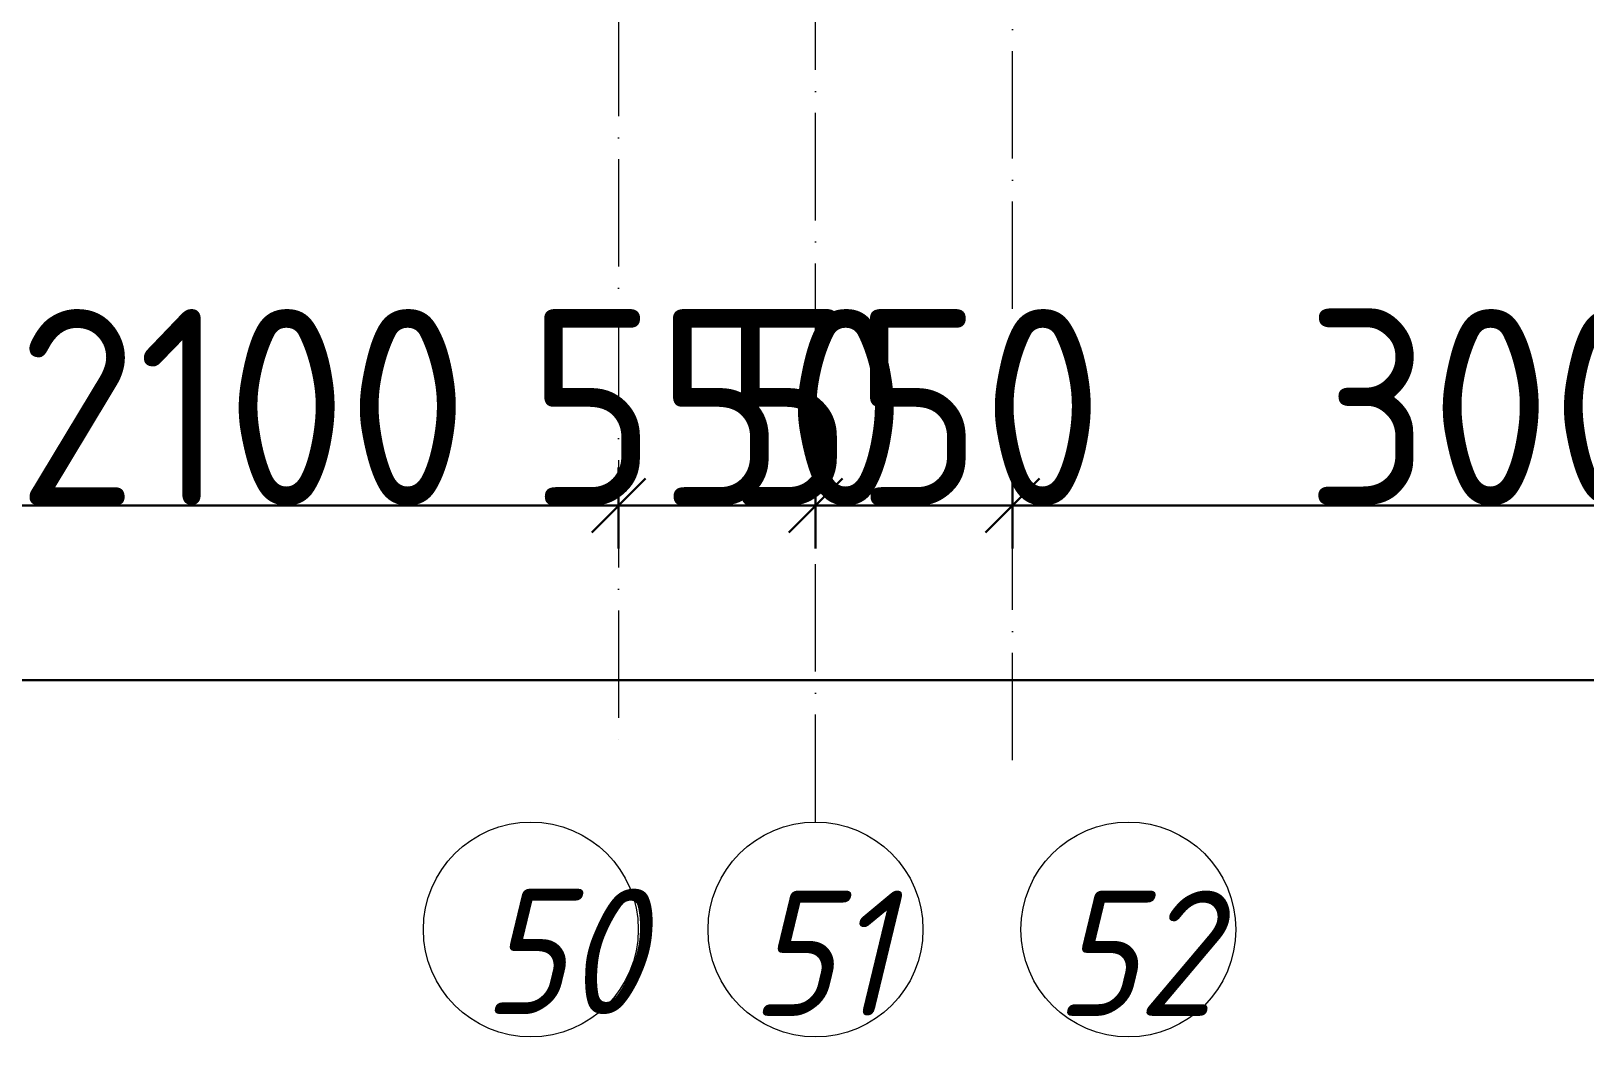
# Model space of a CAD drawing. Header units: millimetres. Extents: x -17017 to 628417, y -109036 to 199237.
# Drawn here: x 592919 to 597258, y -95598 to -92789 of the extents above; entities that cross this region are included whole.
import ezdxf

# ---------------------------------------------------------------- set-up
doc = ezdxf.new("R2010")
doc.units = ezdxf.units.MM
doc.linetypes.add('50_200_ШТРИХ_1Т_ш5_п1_п1_', pattern=[700, 500, -100, 0, -100])
for name, color, linetype, lineweight in [('A-____-____-DIMS', 7, 'Continuous', 9), ('S-GRID-____-IDEN', 7, 'Continuous', 9), ('S-GRID-____-OTLN-1', 7, '50_200_ШТРИХ_1Т_ш5_п1_п1_', 9), ('стяжа', 7, 'Continuous', 30)]:
    doc.layers.add(name, color=color, linetype=linetype, lineweight=lineweight)
doc.styles.add('ISOCPEUR_I', font='isocpeui.ttf', dxfattribs={"width": 0.9, "height": 2.5})
doc.styles.add('ISOCPEUR_I_9', font='isocpeui.ttf', dxfattribs={"width": 0.9, "height": 250})
doc.styles.add('СПДС', font='isocpeur.ttf', dxfattribs={"width": 0.9})
doc.dimstyles.new('ISO-2_5_0_9К_БОЛЬШОЙ_ОСИ', dxfattribs={"dimscale": 304.8, "dimtxt": 248.995294, "dimasz": 0.492126, "dimexe": 0.393701, "dimexo": 0, "dimgap": 0, "dimtad": 1, "dimdec": 0, "dimzin": 0, "dimdsep": 46, "dimtxsty": 'ISOCPEUR_I_9', "dimblk1": 'OBLIQUE', "dimblk2": 'OBLIQUE', "dimsah": 1, "dimcen": 0.09, "dimdle": 0.393701, "dimazin": 0, "dimtfac": 1, "dimtdec": 4, "dimtix": 1, "dimtmove": 0, "dimatfit": 3, "dimfxl": 1, "dimtvp": 1, "dimtolj": 1, "dimtzin": 0, "dimarcsym": 2})

# ---------------------------------------------------------------- blocks, each defined once
blk = doc.blocks.new('Ось сетки - Круг_Ø6_00__ISO-2_5_0_9K_-25732049-АР1_План отверстий 3 этажа в осях 1-64_А-ГГ')
at = {"layer": 'S-GRID-____-IDEN'}
blk.add_circle((0, 0), 3, dxfattribs=at)
blk = doc.blocks.new('_Oblique')
at = {"color": 0, "linetype": 'ByBlock', "lineweight": -2}
blk.add_line((-0.5, -0.5), (0.5, 0.5), dxfattribs=at)
blk = doc.blocks.new('*D2905')
at = {"layer": 'A-____-____-DIMS', "color": 0, "lineweight": -2, "transparency": 16777216}
for p, q in [((352720.7, -90355.9), (352720.7, -90582)), ((354820.7, -90355.9), (354820.7, -90582)), ((352600.7, -90462), (354940.7, -90462))]:
    blk.add_line(p, q, dxfattribs=at)
at = {"layer": 'Defpoints', "color": 0, "transparency": 16777216}
for p in [(352720.7, -90355.9), (354820.7, -90355.9), (354820.7, -90462)]:
    blk.add_point(p, dxfattribs=at)
at = {"layer": 'A-____-____-DIMS', "color": 0, "lineweight": -2, "transparency": 16777216, "xscale": 150, "yscale": 150, "zscale": 150, "rotation": 180}
blk.add_blockref('_Oblique', (352720.7, -90462), dxfattribs=at)
at = {"layer": 'A-____-____-DIMS', "color": 0, "lineweight": -2, "transparency": 16777216, "xscale": 150, "yscale": 150, "zscale": 150}
blk.add_blockref('_Oblique', (354820.7, -90462), dxfattribs=at)
at = {"layer": 'A-____-____-DIMS', "color": 0, "transparency": 16777216, "insert": (353770.7, -90187.7), "char_height": 548.64, "attachment_point": 5, "style": 'СПДС'}
blk.add_mtext('\\A1;2100', dxfattribs=at)
blk = doc.blocks.new('*D2906')
at = {"layer": 'A-____-____-DIMS', "color": 0, "lineweight": -2, "transparency": 16777216}
for p, q in [((354820.7, -90355.9), (354820.7, -90582)), ((355370.7, -90355.9), (355370.7, -90582)), ((354820.7, -90462), (354670.7, -90462)), ((354820.7, -90462), (355370.7, -90462)), ((355370.7, -90462), (355520.7, -90462))]:
    blk.add_line(p, q, dxfattribs=at)
at = {"layer": 'Defpoints', "color": 0, "transparency": 16777216}
for p in [(354820.7, -90355.9), (355370.7, -90355.9), (355370.7, -90462)]:
    blk.add_point(p, dxfattribs=at)
at = {"layer": 'A-____-____-DIMS', "color": 0, "lineweight": -2, "transparency": 16777216, "xscale": 150, "yscale": 150, "zscale": 150}
blk.add_blockref('_Oblique', (354820.7, -90462), dxfattribs=at)
at = {"layer": 'A-____-____-DIMS', "color": 0, "lineweight": -2, "transparency": 16777216, "xscale": 150, "yscale": 150, "zscale": 150, "rotation": 180}
blk.add_blockref('_Oblique', (355370.7, -90462), dxfattribs=at)
at = {"layer": 'A-____-____-DIMS', "color": 0, "transparency": 16777216, "insert": (355095.7, -90187.7), "char_height": 548.64, "attachment_point": 5, "style": 'СПДС'}
blk.add_mtext('\\A1;550', dxfattribs=at)
blk = doc.blocks.new('*D2907')
at = {"layer": 'A-____-____-DIMS', "color": 0, "lineweight": -2, "transparency": 16777216}
for p, q in [((355370.7, -90355.9), (355370.7, -90582)), ((355920.7, -90355.9), (355920.7, -90582)), ((355370.7, -90462), (355220.7, -90462)), ((355370.7, -90462), (355920.7, -90462)), ((355920.7, -90462), (356070.7, -90462))]:
    blk.add_line(p, q, dxfattribs=at)
at = {"layer": 'Defpoints', "color": 0, "transparency": 16777216}
for p in [(355370.7, -90355.9), (355920.7, -90355.9), (355920.7, -90462)]:
    blk.add_point(p, dxfattribs=at)
at = {"layer": 'A-____-____-DIMS', "color": 0, "lineweight": -2, "transparency": 16777216, "xscale": 150, "yscale": 150, "zscale": 150}
blk.add_blockref('_Oblique', (355370.7, -90462), dxfattribs=at)
at = {"layer": 'A-____-____-DIMS', "color": 0, "lineweight": -2, "transparency": 16777216, "xscale": 150, "yscale": 150, "zscale": 150, "rotation": 180}
blk.add_blockref('_Oblique', (355920.7, -90462), dxfattribs=at)
at = {"layer": 'A-____-____-DIMS', "color": 0, "transparency": 16777216, "insert": (355645.7, -90187.7), "char_height": 548.64, "attachment_point": 5, "style": 'СПДС'}
blk.add_mtext('\\A1;550', dxfattribs=at)
blk = doc.blocks.new('*D2908')
at = {"layer": 'A-____-____-DIMS', "color": 0, "lineweight": -2, "transparency": 16777216}
for p, q in [((355920.7, -90355.9), (355920.7, -90582)), ((358920.7, -90355.9), (358920.7, -90582)), ((355800.7, -90462), (359040.7, -90462))]:
    blk.add_line(p, q, dxfattribs=at)
at = {"layer": 'Defpoints', "color": 0, "transparency": 16777216}
for p in [(355920.7, -90355.9), (358920.7, -90355.9), (358920.7, -90462)]:
    blk.add_point(p, dxfattribs=at)
at = {"layer": 'A-____-____-DIMS', "color": 0, "lineweight": -2, "transparency": 16777216, "xscale": 150, "yscale": 150, "zscale": 150, "rotation": 180}
blk.add_blockref('_Oblique', (355920.7, -90462), dxfattribs=at)
at = {"layer": 'A-____-____-DIMS', "color": 0, "lineweight": -2, "transparency": 16777216, "xscale": 150, "yscale": 150, "zscale": 150}
blk.add_blockref('_Oblique', (358920.7, -90462), dxfattribs=at)
at = {"layer": 'A-____-____-DIMS', "color": 0, "transparency": 16777216, "insert": (357420.7, -90187.7), "char_height": 548.64, "attachment_point": 5, "style": 'СПДС'}
blk.add_mtext('\\A1;3000', dxfattribs=at)
blk = doc.blocks.new('*D2915')
at = {"layer": 'A-____-____-DIMS', "color": 0, "lineweight": -2, "transparency": 16777216}
for p, q in [((281420.7, -90844.1), (281420.7, -91070.2)), ((384920.7, -90844.1), (384920.7, -91070.2)), ((281300.7, -90950.2), (385040.7, -90950.2))]:
    blk.add_line(p, q, dxfattribs=at)
at = {"layer": 'Defpoints', "color": 0, "transparency": 16777216}
for p in [(281420.7, -90844.1), (384920.7, -90844.1), (384920.7, -90950.2)]:
    blk.add_point(p, dxfattribs=at)
at = {"layer": 'A-____-____-DIMS', "color": 0, "lineweight": -2, "transparency": 16777216, "xscale": 150, "yscale": 150, "zscale": 150, "rotation": 180}
blk.add_blockref('_Oblique', (281420.7, -90950.2), dxfattribs=at)
at = {"layer": 'A-____-____-DIMS', "color": 0, "lineweight": -2, "transparency": 16777216, "xscale": 150, "yscale": 150, "zscale": 150}
blk.add_blockref('_Oblique', (384920.7, -90950.2), dxfattribs=at)
at = {"layer": 'A-____-____-DIMS', "color": 0, "transparency": 16777216, "insert": (333170.7, -90675.9), "char_height": 548.64, "attachment_point": 5, "style": 'СПДС'}
blk.add_mtext('\\A1;103500', dxfattribs=at)
blk = doc.blocks.new('3эт')
at = {"layer": 'S-GRID-____-OTLN-1', "color": 251, "ltscale": 0.6, "true_color": 0x636466}
for p, q in [((354820.7, -36982.5), (354820.7, -91173.5)), ((355370.7, -91346.1), (355370.7, -76712.9)), ((355920.7, -91173.5), (355920.7, -76712.9))]:
    blk.add_line(p, q, dxfattribs=at)
at = {"layer": 'S-GRID-____-IDEN', "char_height": 350, "attachment_point": 1, "style": 'ISOCPEUR_I'}
for s, insert, width in [('50', (354441.2, -91532.1), 404.05), ('51', (355189.6, -91537.3), 346.329), ('52', (356039.4, -91537.3), 404.05)]:
    blk.add_mtext(s, dxfattribs=dict(at, insert=insert, width=width))
at = {"layer": 'A-____-____-DIMS'}
for base, p1, p2, override, picture, middle in [((354820.7, -90462), (352720.7, -90355.9), (354820.7, -90355.9), {"dimtxt": 1.8, "dimpost": '<>', "dimtxsty": 'СПДС', "dimfxl": 2100}, '*D2905', (353770.7, -90187.7)), ((355370.7, -90462), (354820.7, -90355.9), (355370.7, -90355.9), {"dimtxt": 1.8, "dimpost": '<>', "dimtxsty": 'СПДС', "dimfxl": 550}, '*D2906', (355095.7, -90187.7)), ((355920.7, -90462), (355370.7, -90355.9), (355920.7, -90355.9), {"dimtxt": 1.8, "dimpost": '<>', "dimtxsty": 'СПДС', "dimfxl": 550}, '*D2907', (355645.7, -90187.7)), ((358920.7, -90462), (355920.7, -90355.9), (358920.7, -90355.9), {"dimtxt": 1.8, "dimpost": '<>', "dimtxsty": 'СПДС', "dimfxl": 3000}, '*D2908', (357420.7, -90187.7)), ((384920.7, -90950.2), (281420.7, -90844.1), (384920.7, -90844.1), {"dimtxt": 1.8, "dimpost": '<>', "dimtxsty": 'СПДС', "dimfxl": 103500}, '*D2915', (333170.7, -90675.9))]:
    dim = blk.add_linear_dim(base=base, p1=p1, p2=p2, dimstyle='ISO-2_5_0_9К_БОЛЬШОЙ_ОСИ', override=override, dxfattribs=at)
    dim.commit()
    dim.dimension.update_dxf_attribs({"geometry": picture, "text_midpoint": middle})

msp = doc.modelspace()

# ---------------------------------------------------------------- block references
at = {"layer": 'S-GRID-____-IDEN', "xscale": 99.99999999999993, "yscale": 99.99999999999993, "zscale": 99.99999999999993, "rotation": 180}
msp.add_blockref('Ось сетки - Круг_Ø6_00__ISO-2_5_0_9K_-25732049-АР1_План отверстий 3 этажа в осях 1-64_А-ГГ', (594314.9, -95298.2), dxfattribs=at)
at = {"layer": 'S-GRID-____-IDEN', "xscale": 99.99999999999993, "yscale": 99.99999999999993, "zscale": 99.99999999999993}
for p in [(595110, -95298.2), (595983.6, -95298.2)]:
    msp.add_blockref('Ось сетки - Круг_Ø6_00__ISO-2_5_0_9K_-25732049-АР1_План отверстий 3 этажа в осях 1-64_А-ГГ', p, dxfattribs=at)
at = {"layer": 'стяжа'}
msp.add_blockref('3эт', (239739.3, -3652.2), dxfattribs=at)

doc.saveas('drawing.dxf')
